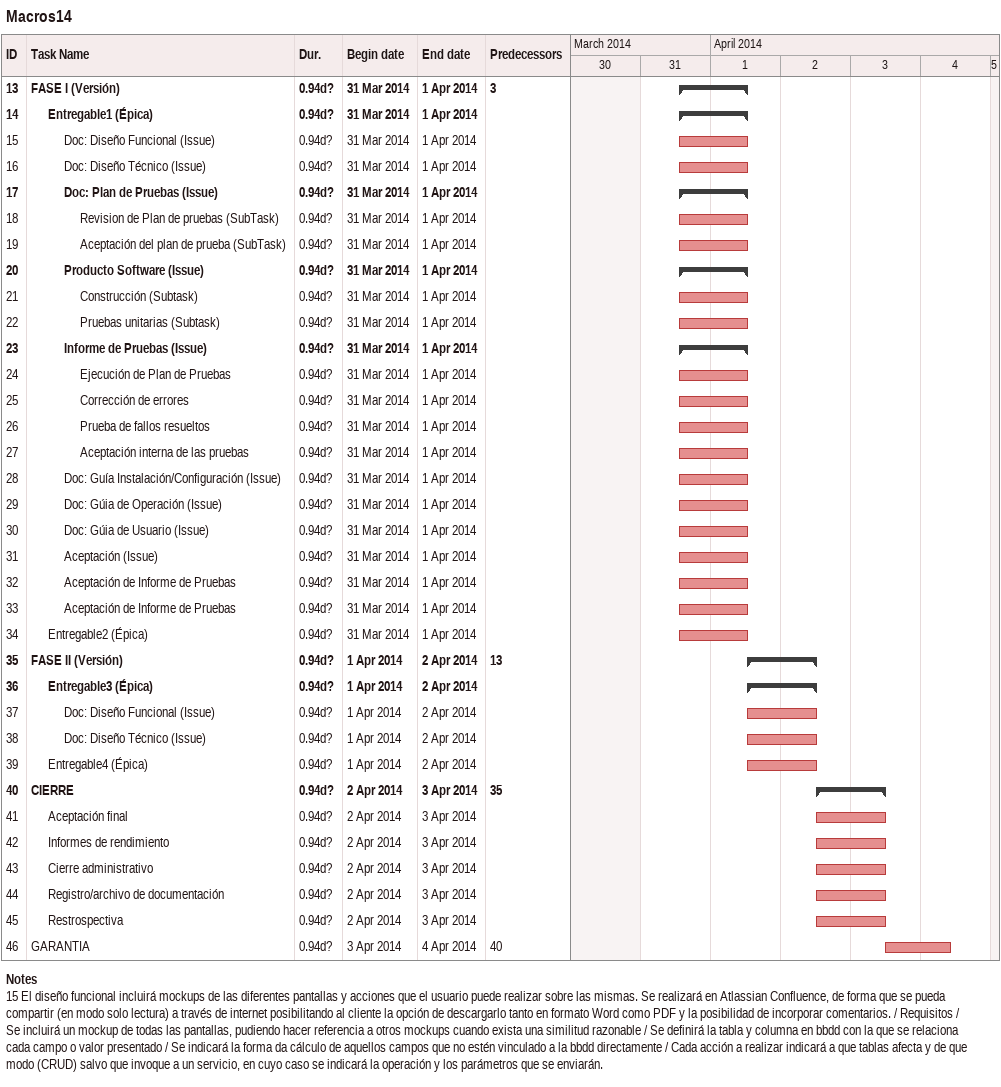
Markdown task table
Macros14

| ID | Level | Task | Duration | Start | Finish | Predecessors |
|---|---|---|---|---|---|---|
| 13 | 1 | **FASE I (Versión)** | 0.94d? | 2014-03-31 | 2014-04-01 | 3 |
| 14 | 2 | **Entregable1 (Épica)** | 0.94d? | 2014-03-31 | 2014-04-01 |  |
| 15 | 3 | Doc: Diseño Funcional (Issue) | 0.94d? | 2014-03-31 | 2014-04-01 |  |
| 16 | 3 | Doc: Diseño Técnico (Issue) | 0.94d? | 2014-03-31 | 2014-04-01 |  |
| 17 | 3 | **Doc: Plan de Pruebas (Issue)** | 0.94d? | 2014-03-31 | 2014-04-01 |  |
| 18 | 4 | Revision de Plan de pruebas (SubTask) | 0.94d? | 2014-03-31 | 2014-04-01 |  |
| 19 | 4 | Aceptación del plan de prueba (SubTask) | 0.94d? | 2014-03-31 | 2014-04-01 |  |
| 20 | 3 | **Producto Software (Issue)** | 0.94d? | 2014-03-31 | 2014-04-01 |  |
| 21 | 4 | Construcción (Subtask) | 0.94d? | 2014-03-31 | 2014-04-01 |  |
| 22 | 4 | Pruebas unitarias (Subtask) | 0.94d? | 2014-03-31 | 2014-04-01 |  |
| 23 | 3 | **Informe de Pruebas (Issue)** | 0.94d? | 2014-03-31 | 2014-04-01 |  |
| 24 | 4 | Ejecución de Plan de Pruebas | 0.94d? | 2014-03-31 | 2014-04-01 |  |
| 25 | 4 | Corrección de errores | 0.94d? | 2014-03-31 | 2014-04-01 |  |
| 26 | 4 | Prueba de fallos resueltos | 0.94d? | 2014-03-31 | 2014-04-01 |  |
| 27 | 4 | Aceptación interna de las pruebas | 0.94d? | 2014-03-31 | 2014-04-01 |  |
| 28 | 3 | Doc: Guía Instalación/Configuración (Issue) | 0.94d? | 2014-03-31 | 2014-04-01 |  |
| 29 | 3 | Doc: Gúia de Operación (Issue) | 0.94d? | 2014-03-31 | 2014-04-01 |  |
| 30 | 3 | Doc: Gúia de Usuario (Issue) | 0.94d? | 2014-03-31 | 2014-04-01 |  |
| 31 | 3 | Aceptación (Issue) | 0.94d? | 2014-03-31 | 2014-04-01 |  |
| 32 | 3 | Aceptación de Informe de Pruebas | 0.94d? | 2014-03-31 | 2014-04-01 |  |
| 33 | 3 | Aceptación de Informe de Pruebas | 0.94d? | 2014-03-31 | 2014-04-01 |  |
| 34 | 2 | Entregable2 (Épica) | 0.94d? | 2014-03-31 | 2014-04-01 |  |
| 35 | 1 | **FASE II (Versión)** | 0.94d? | 2014-04-01 | 2014-04-02 | 13 |
| 36 | 2 | **Entregable3 (Épica)** | 0.94d? | 2014-04-01 | 2014-04-02 |  |
| 37 | 3 | Doc: Diseño Funcional (Issue) | 0.94d? | 2014-04-01 | 2014-04-02 |  |
| 38 | 3 | Doc: Diseño Técnico (Issue) | 0.94d? | 2014-04-01 | 2014-04-02 |  |
| 39 | 2 | Entregable4 (Épica) | 0.94d? | 2014-04-01 | 2014-04-02 |  |
| 40 | 1 | **CIERRE** | 0.94d? | 2014-04-02 | 2014-04-03 | 35 |
| 41 | 2 | Aceptación final | 0.94d? | 2014-04-02 | 2014-04-03 |  |
| 42 | 2 | Informes de rendimiento | 0.94d? | 2014-04-02 | 2014-04-03 |  |
| 43 | 2 | Cierre administrativo | 0.94d? | 2014-04-02 | 2014-04-03 |  |
| 44 | 2 | Registro/archivo de documentación | 0.94d? | 2014-04-02 | 2014-04-03 |  |
| 45 | 2 | Restrospectiva | 0.94d? | 2014-04-02 | 2014-04-03 |  |
| 46 | 1 | GARANTIA | 0.94d? | 2014-04-03 | 2014-04-04 | 40 |

Notes
- 15: El diseño funcional incluirá mockups de las diferentes pantallas y acciones que el usuario puede realizar sobre las mismas. Se realizará en Atlassian Confluence, de forma que se pueda compartir (en modo solo lectura) a través de internet posibilitando al cliente la opción de descargarlo tanto en formato Word como PDF y la posibilidad de incorporar comentarios. / Requisitos / Se incluirá un mockup de todas las pantallas, pudiendo hacer referencia a otros mockups cuando exista una similitud razonable / Se definirá la tabla y columna en bbdd con la que se relaciona cada campo o valor presentado / Se indicará la forma da cálculo de aquellos campos que no estén vinculado a la bbdd directamente / Cada acción a realizar indicará a que tablas afecta y de que modo (CRUD) salvo que invoque a un servicio, en cuyo caso se indicará la operación y los parámetros que se enviarán.
